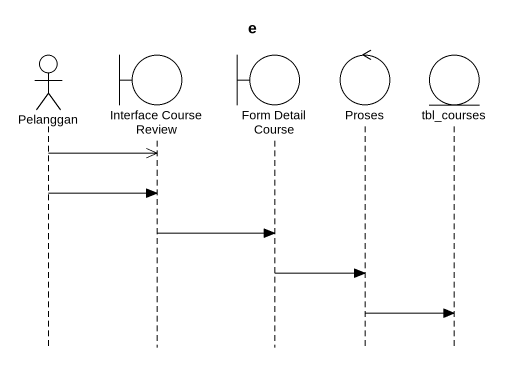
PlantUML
@startuml
title e
hide footbox
actor Pelanggan
boundary "Interface Course Review" as Interface_Course_Review
boundary "Form Detail Course" as Form_Detail_Course
control Proses
entity tbl_courses

Pelanggan ->> Interface_Course_Review
Pelanggan -> Interface_Course_Review
Interface_Course_Review -> Form_Detail_Course
Form_Detail_Course -> Proses
Proses -> tbl_courses
@enduml
